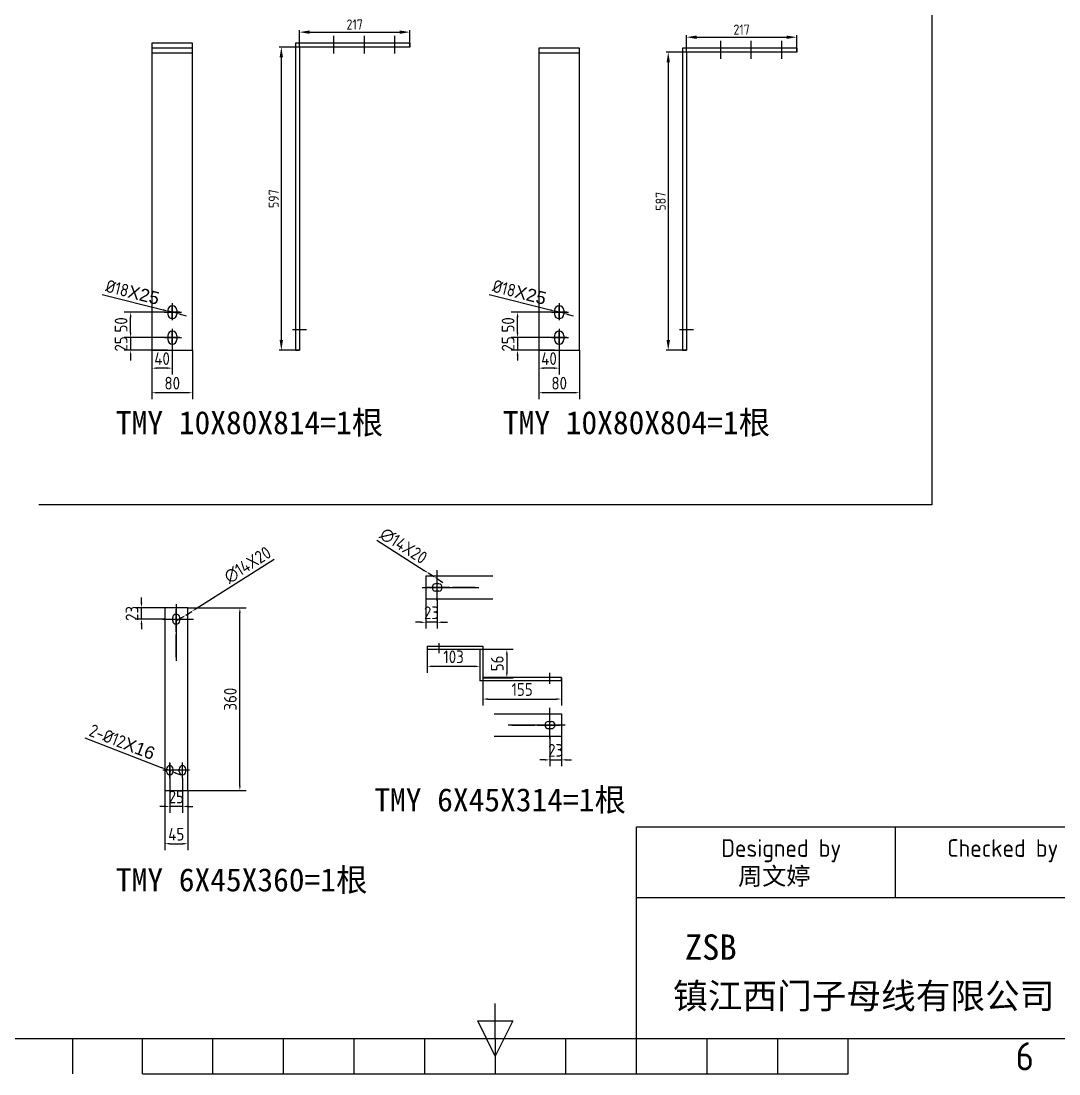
# Model space of a CAD drawing. Extents: x 619634 to 631942, y -3666 to 10046.
# Drawn here: x 621061 to 623105, y 5987 to 8060 of the extents above; entities that cross this region are included whole.
import ezdxf
from ezdxf.enums import TextEntityAlignment as Align

# ---------------------------------------------------------------- set-up
doc = ezdxf.new("R2010")
doc.units = 0
doc.header["$LTSCALE"] = 1000
doc.header["$MEASUREMENT"] = 0
doc.header["$PDMODE"] = 35
doc.layers.get('0').update_dxf_attribs({"linetype": 'CONTINUOUS'})
doc.layers.get('Defpoints').update_dxf_attribs({"linetype": 'CONTINUOUS'})
for name, color, linetype in [('1-文字1', 7, 'CONTINUOUS'), ('FRAME025', 7, 'CONTINUOUS'), ('FRAME050', 6, 'CONTINUOUS'), ('FRAME070', 5, 'CONTINUOUS'), ('标注', 3, 'CONTINUOUS')]:
    doc.layers.add(name, color=color, linetype=linetype)
doc.styles.add('ISOCP', font='isocp.shx')
doc.styles.get("Standard").update_dxf_attribs({"font": 'GBENOR', "bigfont": 'GBCBIG'})
doc.styles.add('STYLE2', font='', dxfattribs={"height": 7})
doc.styles.get('STYLE2').set_extended_font_data('SimSun')
doc.dimstyles.new('ISO-25', dxfattribs={"dimtxt": 2.5, "dimasz": 2.5, "dimexe": 1.25, "dimexo": 0.625, "dimtad": 1, "dimtxsty": 'Standard', "dimcen": 2.5, "dimadec": 0, "dimazin": 0, "dimtfac": 1, "dimtmove": 0, "dimatfit": 3, "dimfxl": 1, "dimarcsym": 0})
doc.dimstyles.get("Standard").update_dxf_attribs({"dimscale": 100, "dimtxt": 3.5, "dimasz": 3.5, "dimexe": 0, "dimexo": 0, "dimgap": 0.2, "dimtad": 1, "dimdec": 0, "dimzin": 0, "dimdsep": 46, "dimtxsty": 'Standard', "dimcen": 0.09, "dimclrd": 3, "dimclre": 3, "dimclrt": 3, "dimadec": 0, "dimazin": 0, "dimtfac": 1, "dimtdec": 0, "dimtmove": 2, "dimatfit": 3, "dimfxl": 1, "dimtolj": 1, "dimtzin": 0, "dimarcsym": 0})
doc.dimstyles.new('STANDARD$0', dxfattribs={"dimtxt": 5, "dimasz": 5, "dimexe": 2.5, "dimexo": 0, "dimgap": 1.25, "dimtad": 1, "dimdec": 0, "dimzin": 0, "dimdsep": 46, "dimtxsty": 'Standard', "dimcen": 0, "dimadec": 0, "dimazin": 0, "dimtfac": 0.514286, "dimtdec": 0, "dimtix": 1, "dimtmove": 0, "dimatfit": 3, "dimfxl": 1, "dimtolj": 1, "dimtzin": 0, "dimarcsym": 0})

# ---------------------------------------------------------------- blocks, each defined once
blk = doc.blocks.new('*D880')
at = {"layer": 'Defpoints', "color": 0}
for p in [(621826.6, 8038.7), (621609.6, 8009.3), (621826.6, 8009.3)]:
    blk.add_point(p, dxfattribs=at)
at = {"layer": '标注', "color": 0, "lineweight": -2}
for p, q in [((621609.6, 8009.3), (621609.6, 8042.7)), ((621629.6, 8038.7), (621806.6, 8038.7)), ((621826.6, 8009.3), (621826.6, 8042.7))]:
    blk.add_line(p, q, dxfattribs=at)
at = {"layer": '标注', "color": 0}
for points in [[(621629.6, 8042), (621629.6, 8035.3), (621609.6, 8038.7)], [(621806.6, 8042), (621806.6, 8035.3), (621826.6, 8038.7)]]:
    blk.add_solid(points, dxfattribs=at)
at = {"layer": '标注', "color": 0, "insert": (621718.1, 8053.7), "char_height": 20, "attachment_point": 5}
blk.add_mtext('217', dxfattribs=at)
blk = doc.blocks.new('*D881')
at = {"layer": 'Defpoints', "color": 0}
for p in [(621609.6, 8009.3), (621573.7, 7412.3), (621609.6, 7412.3)]:
    blk.add_point(p, dxfattribs=at)
at = {"layer": '标注', "color": 0, "lineweight": -2}
for p, q in [((621609.6, 8009.3), (621569.7, 8009.3)), ((621573.7, 7989.3), (621573.7, 7432.3)), ((621609.6, 7412.3), (621569.7, 7412.3))]:
    blk.add_line(p, q, dxfattribs=at)
at = {"layer": '标注', "color": 0}
for points in [[(621570.4, 7989.3), (621577, 7989.3), (621573.7, 8009.3)], [(621570.4, 7432.3), (621577, 7432.3), (621573.7, 7412.3)]]:
    blk.add_solid(points, dxfattribs=at)
at = {"layer": '标注', "color": 0, "insert": (621558.7, 7710.8), "char_height": 20, "attachment_point": 5, "rotation": 90}
blk.add_mtext('597', dxfattribs=at)
blk = doc.blocks.new('*D887')
at = {"layer": 'Defpoints', "color": 0}
for p in [(621350.8, 7489.4), (621367.2, 7485.2)]:
    blk.add_point(p, dxfattribs=at)
at = {"layer": '标注', "color": 0, "lineweight": -2}
for p, q in [((621220.9, 7522), (621341.1, 7491.8)), ((621367.2, 7485.2), (621350.8, 7489.4)), ((621376.9, 7482.8), (621386.6, 7480.3))]:
    blk.add_line(p, q, dxfattribs=at)
at = {"layer": '标注', "color": 0}
for points in [[(621341.5, 7493.4), (621340.7, 7490.2), (621350.8, 7489.4)], [(621377.3, 7484.4), (621376.5, 7481.1), (621367.2, 7485.2)]]:
    blk.add_solid(points, dxfattribs=at)
at = {"layer": '标注', "color": 0, "insert": (621280.8, 7526.6), "char_height": 25, "attachment_point": 5, "rotation": 345.8641}
blk.add_mtext('\\A1;%%c18{\\fArial|b0|i0|c0|p32;X25}', dxfattribs=at)
blk = doc.blocks.new('*D888')
at = {"layer": 'Defpoints', "color": 0}
for p in [(621277, 7487.3), (621359, 7487.3), (621355.5, 7437.3)]:
    blk.add_point(p, dxfattribs=at)
at = {"layer": '标注', "color": 0, "lineweight": -2}
for p, q in [((621359, 7487.3), (621264.5, 7487.3)), ((621277, 7447.3), (621277, 7477.3)), ((621355.5, 7437.3), (621264.5, 7437.3))]:
    blk.add_line(p, q, dxfattribs=at)
at = {"layer": '标注', "color": 0}
for points in [[(621275.3, 7477.3), (621278.7, 7477.3), (621277, 7487.3)], [(621275.3, 7447.3), (621278.7, 7447.3), (621277, 7437.3)]]:
    blk.add_solid(points, dxfattribs=at)
at = {"layer": '标注', "color": 0, "insert": (621258.2, 7462.3), "char_height": 25, "attachment_point": 5, "rotation": 90}
blk.add_mtext('\\A1;50', dxfattribs=at)
blk = doc.blocks.new('*D889')
at = {"layer": 'Defpoints', "color": 0}
for p in [(621349.7, 7437.3), (621277, 7412.3), (621349.7, 7412.3)]:
    blk.add_point(p, dxfattribs=at)
at = {"layer": '标注', "color": 0, "lineweight": -2}
for p, q in [((621277, 7447.3), (621277, 7457.3)), ((621349.7, 7437.3), (621264.5, 7437.3)), ((621277, 7437.3), (621277, 7412.3)), ((621349.7, 7412.3), (621264.5, 7412.3)), ((621277, 7402.3), (621277, 7392.3))]:
    blk.add_line(p, q, dxfattribs=at)
at = {"layer": '标注', "color": 0}
for points in [[(621275.3, 7447.3), (621278.7, 7447.3), (621277, 7437.3)], [(621275.3, 7402.3), (621278.7, 7402.3), (621277, 7412.3)]]:
    blk.add_solid(points, dxfattribs=at)
at = {"layer": '标注', "color": 0, "insert": (621258.2, 7424.8), "char_height": 25, "attachment_point": 5, "rotation": 90}
blk.add_mtext('\\A1;25', dxfattribs=at)
blk = doc.blocks.new('*D890')
at = {"layer": 'Defpoints', "color": 0}
for p in [(621319, 7412.3), (621399, 7412.3), (621319, 7328.8)]:
    blk.add_point(p, dxfattribs=at)
at = {"layer": '标注', "color": 0, "lineweight": -2}
for p, q in [((621319, 7412.3), (621319, 7316.3)), ((621399, 7412.3), (621399, 7316.3)), ((621389, 7328.8), (621329, 7328.8))]:
    blk.add_line(p, q, dxfattribs=at)
at = {"layer": '标注', "color": 0}
for points in [[(621329, 7330.4), (621329, 7327.1), (621319, 7328.8)], [(621389, 7330.4), (621389, 7327.1), (621399, 7328.8)]]:
    blk.add_solid(points, dxfattribs=at)
at = {"layer": '标注', "color": 0, "insert": (621359, 7347.5), "char_height": 25, "attachment_point": 5}
blk.add_mtext('\\A1;80', dxfattribs=at)
blk = doc.blocks.new('*D891')
at = {"layer": 'Defpoints', "color": 0}
for p in [(621319, 7422.3), (621359, 7422.3), (621319, 7377.1)]:
    blk.add_point(p, dxfattribs=at)
at = {"layer": '标注', "color": 0, "lineweight": -2}
for p, q in [((621319, 7422.3), (621319, 7364.6)), ((621359, 7422.3), (621359, 7364.6)), ((621349, 7377.1), (621329, 7377.1))]:
    blk.add_line(p, q, dxfattribs=at)
at = {"layer": '标注', "color": 0}
for points in [[(621329, 7378.8), (621329, 7375.5), (621319, 7377.1)], [(621349, 7378.8), (621349, 7375.5), (621359, 7377.1)]]:
    blk.add_solid(points, dxfattribs=at)
at = {"layer": '标注', "color": 0, "insert": (621339, 7395.9), "char_height": 25, "attachment_point": 5}
blk.add_mtext('\\A1;40', dxfattribs=at)
blk = doc.blocks.new('*D894')
at = {"layer": 'Defpoints', "color": 0}
for p in [(622588.4, 8028.7), (622371.4, 7999.3), (622588.4, 7999.3)]:
    blk.add_point(p, dxfattribs=at)
at = {"layer": '标注', "color": 0, "lineweight": -2}
for p, q in [((622371.4, 7999.3), (622371.4, 8032.7)), ((622391.4, 8028.7), (622568.4, 8028.7)), ((622588.4, 7999.3), (622588.4, 8032.7))]:
    blk.add_line(p, q, dxfattribs=at)
at = {"layer": '标注', "color": 0}
for points in [[(622391.4, 8032), (622391.4, 8025.3), (622371.4, 8028.7)], [(622568.4, 8032), (622568.4, 8025.3), (622588.4, 8028.7)]]:
    blk.add_solid(points, dxfattribs=at)
at = {"layer": '标注', "color": 0, "insert": (622479.9, 8043.7), "char_height": 20, "attachment_point": 5}
blk.add_mtext('217', dxfattribs=at)
blk = doc.blocks.new('*D895')
at = {"layer": 'Defpoints', "color": 0}
for p in [(622371.4, 7999.3), (622335.5, 7412.3), (622371.4, 7412.3)]:
    blk.add_point(p, dxfattribs=at)
at = {"layer": '标注', "color": 0, "lineweight": -2}
for p, q in [((622371.4, 7999.3), (622331.5, 7999.3)), ((622335.5, 7979.3), (622335.5, 7432.3)), ((622371.4, 7412.3), (622331.5, 7412.3))]:
    blk.add_line(p, q, dxfattribs=at)
at = {"layer": '标注', "color": 0}
for points in [[(622332.2, 7979.3), (622338.8, 7979.3), (622335.5, 7999.3)], [(622332.2, 7432.3), (622338.8, 7432.3), (622335.5, 7412.3)]]:
    blk.add_solid(points, dxfattribs=at)
at = {"layer": '标注', "color": 0, "insert": (622320.5, 7705.8), "char_height": 20, "attachment_point": 5, "rotation": 90}
blk.add_mtext('587', dxfattribs=at)
blk = doc.blocks.new('*D901')
at = {"layer": 'Defpoints', "color": 0}
for p in [(622112.6, 7489.4), (622129.1, 7485.2)]:
    blk.add_point(p, dxfattribs=at)
at = {"layer": '标注', "color": 0, "lineweight": -2}
for p, q in [((621982.8, 7522), (622102.9, 7491.8)), ((622129.1, 7485.2), (622112.6, 7489.4)), ((622138.7, 7482.8), (622148.4, 7480.3))]:
    blk.add_line(p, q, dxfattribs=at)
at = {"layer": '标注', "color": 0}
for points in [[(622103.3, 7493.4), (622102.5, 7490.2), (622112.6, 7489.4)], [(622139.2, 7484.4), (622138.3, 7481.1), (622129.1, 7485.2)]]:
    blk.add_solid(points, dxfattribs=at)
at = {"layer": '标注', "color": 0, "insert": (622042.6, 7526.6), "char_height": 25, "attachment_point": 5, "rotation": 345.8641}
blk.add_mtext('\\A1;%%c18{\\fArial|b0|i0|c0|p32;X25}', dxfattribs=at)
blk = doc.blocks.new('*D902')
at = {"layer": 'Defpoints', "color": 0}
for p in [(622038.8, 7487.3), (622120.8, 7487.3), (622117.3, 7437.3)]:
    blk.add_point(p, dxfattribs=at)
at = {"layer": '标注', "color": 0, "lineweight": -2}
for p, q in [((622120.8, 7487.3), (622026.3, 7487.3)), ((622038.8, 7447.3), (622038.8, 7477.3)), ((622117.3, 7437.3), (622026.3, 7437.3))]:
    blk.add_line(p, q, dxfattribs=at)
at = {"layer": '标注', "color": 0}
for points in [[(622037.1, 7477.3), (622040.5, 7477.3), (622038.8, 7487.3)], [(622037.1, 7447.3), (622040.5, 7447.3), (622038.8, 7437.3)]]:
    blk.add_solid(points, dxfattribs=at)
at = {"layer": '标注', "color": 0, "insert": (622020.1, 7462.3), "char_height": 25, "attachment_point": 5, "rotation": 90}
blk.add_mtext('\\A1;50', dxfattribs=at)
blk = doc.blocks.new('*D903')
at = {"layer": 'Defpoints', "color": 0}
for p in [(622111.5, 7437.3), (622038.8, 7412.3), (622111.5, 7412.3)]:
    blk.add_point(p, dxfattribs=at)
at = {"layer": '标注', "color": 0, "lineweight": -2}
for p, q in [((622038.8, 7447.3), (622038.8, 7457.3)), ((622111.5, 7437.3), (622026.3, 7437.3)), ((622038.8, 7437.3), (622038.8, 7412.3)), ((622111.5, 7412.3), (622026.3, 7412.3)), ((622038.8, 7402.3), (622038.8, 7392.3))]:
    blk.add_line(p, q, dxfattribs=at)
at = {"layer": '标注', "color": 0}
for points in [[(622037.1, 7447.3), (622040.5, 7447.3), (622038.8, 7437.3)], [(622037.1, 7402.3), (622040.5, 7402.3), (622038.8, 7412.3)]]:
    blk.add_solid(points, dxfattribs=at)
at = {"layer": '标注', "color": 0, "insert": (622020.1, 7424.8), "char_height": 25, "attachment_point": 5, "rotation": 90}
blk.add_mtext('\\A1;25', dxfattribs=at)
blk = doc.blocks.new('*D904')
at = {"layer": 'Defpoints', "color": 0}
for p in [(622080.8, 7412.3), (622160.8, 7412.3), (622080.8, 7328.8)]:
    blk.add_point(p, dxfattribs=at)
at = {"layer": '标注', "color": 0, "lineweight": -2}
for p, q in [((622080.8, 7412.3), (622080.8, 7316.3)), ((622160.8, 7412.3), (622160.8, 7316.3)), ((622150.8, 7328.8), (622090.8, 7328.8))]:
    blk.add_line(p, q, dxfattribs=at)
at = {"layer": '标注', "color": 0}
for points in [[(622090.8, 7330.4), (622090.8, 7327.1), (622080.8, 7328.8)], [(622150.8, 7330.4), (622150.8, 7327.1), (622160.8, 7328.8)]]:
    blk.add_solid(points, dxfattribs=at)
at = {"layer": '标注', "color": 0, "insert": (622120.8, 7347.5), "char_height": 25, "attachment_point": 5}
blk.add_mtext('\\A1;80', dxfattribs=at)
blk = doc.blocks.new('*D905')
at = {"layer": 'Defpoints', "color": 0}
for p in [(622080.8, 7422.3), (622120.8, 7422.3), (622080.8, 7377.1)]:
    blk.add_point(p, dxfattribs=at)
at = {"layer": '标注', "color": 0, "lineweight": -2}
for p, q in [((622080.8, 7422.3), (622080.8, 7364.6)), ((622120.8, 7422.3), (622120.8, 7364.6)), ((622110.8, 7377.1), (622090.8, 7377.1))]:
    blk.add_line(p, q, dxfattribs=at)
at = {"layer": '标注', "color": 0}
for points in [[(622090.8, 7378.8), (622090.8, 7375.5), (622080.8, 7377.1)], [(622110.8, 7378.8), (622110.8, 7375.5), (622120.8, 7377.1)]]:
    blk.add_solid(points, dxfattribs=at)
at = {"layer": '标注', "color": 0, "insert": (622100.8, 7395.9), "char_height": 25, "attachment_point": 5}
blk.add_mtext('\\A1;40', dxfattribs=at)
blk = doc.blocks.new('*D1084')
at = {"layer": 'Defpoints', "color": 0}
for p in [(621354.4, 6569.8), (621379.4, 6569.8), (621354.4, 6514.1)]:
    blk.add_point(p, dxfattribs=at)
at = {"layer": '标注', "color": 0, "lineweight": -2}
for p, q in [((621354.4, 6569.8), (621354.4, 6501.6)), ((621379.4, 6569.8), (621379.4, 6501.6)), ((621344.4, 6514.1), (621334.4, 6514.1)), ((621379.4, 6514.1), (621354.4, 6514.1)), ((621389.4, 6514.1), (621399.4, 6514.1))]:
    blk.add_line(p, q, dxfattribs=at)
at = {"layer": '标注', "color": 0}
for points in [[(621344.4, 6515.8), (621344.4, 6512.5), (621354.4, 6514.1)], [(621389.4, 6515.8), (621389.4, 6512.5), (621379.4, 6514.1)]]:
    blk.add_solid(points, dxfattribs=at)
at = {"layer": '标注', "color": 0, "insert": (621366.9, 6532.9), "char_height": 25, "attachment_point": 5}
blk.add_mtext('\\A1;25', dxfattribs=at)
blk = doc.blocks.new('*D837')
at = {"layer": 'Defpoints', "color": 0}
for p in [(621346.7, 6587.4), (621357, 6583.4)]:
    blk.add_point(p, dxfattribs=at)
at = {"layer": '标注', "color": 0, "lineweight": -2}
for p, q in [((621186.6, 6649.3), (621337.4, 6591)), ((621357, 6583.4), (621346.7, 6587.4)), ((621366.3, 6579.8), (621375.6, 6576.2))]:
    blk.add_line(p, q, dxfattribs=at)
at = {"layer": '标注', "color": 0}
for points in [[(621338, 6592.5), (621336.8, 6589.4), (621346.7, 6587.4)], [(621366.9, 6581.3), (621365.7, 6578.2), (621357, 6583.4)]]:
    blk.add_solid(points, dxfattribs=at)
at = {"layer": '标注', "color": 0, "insert": (621260.3, 6641.2), "char_height": 25, "attachment_point": 5, "rotation": 338.8444}
blk.add_mtext('\\A1;2-%%c12{\\fArial|b0|i0|c0|p32;X16}', dxfattribs=at)
blk = doc.blocks.new('*D838')
at = {"layer": 'Defpoints', "color": 0}
for p in [(621385.6, 6890.7), (621397.4, 6898.2)]:
    blk.add_point(p, dxfattribs=at)
at = {"layer": '标注', "color": 0, "lineweight": -2}
for p, q in [((621559.7, 7000.5), (621405.9, 6903.5)), ((621377.1, 6885.4), (621368.6, 6880.1)), ((621385.6, 6890.7), (621397.4, 6898.2))]:
    blk.add_line(p, q, dxfattribs=at)
at = {"layer": '标注', "color": 0}
for points in [[(621405, 6904.9), (621406.7, 6902.1), (621397.4, 6898.2)], [(621376.2, 6886.8), (621378, 6884), (621385.6, 6890.7)]]:
    blk.add_solid(points, dxfattribs=at)
at = {"layer": '标注', "color": 0, "insert": (621507.4, 6989.7), "char_height": 25, "attachment_point": 5, "rotation": 32.2215}
blk.add_mtext('\\A1;∅14X20', dxfattribs=at)
blk = doc.blocks.new('*D839')
at = {"layer": 'Defpoints', "color": 0}
for p in [(621389.4, 6905.4), (621492.1, 6905.4), (621389.4, 6545.4)]:
    blk.add_point(p, dxfattribs=at)
at = {"layer": '标注', "color": 0, "lineweight": -2}
for p, q in [((621389.4, 6905.4), (621504.6, 6905.4)), ((621492.1, 6555.4), (621492.1, 6895.4)), ((621389.4, 6545.4), (621504.6, 6545.4))]:
    blk.add_line(p, q, dxfattribs=at)
at = {"layer": '标注', "color": 0}
for points in [[(621490.4, 6895.4), (621493.7, 6895.4), (621492.1, 6905.4)], [(621490.4, 6555.4), (621493.7, 6555.4), (621492.1, 6545.4)]]:
    blk.add_solid(points, dxfattribs=at)
at = {"layer": '标注', "color": 0, "insert": (621473.3, 6725.4), "char_height": 25, "attachment_point": 5, "rotation": 90}
blk.add_mtext('\\A1;360', dxfattribs=at)
blk = doc.blocks.new('*D840')
at = {"layer": 'Defpoints', "color": 0}
for p in [(621344.4, 6545.4), (621389.4, 6545.4), (621389.4, 6440.8)]:
    blk.add_point(p, dxfattribs=at)
at = {"layer": '标注', "color": 0, "lineweight": -2}
for p, q in [((621344.4, 6545.4), (621344.4, 6428.3)), ((621389.4, 6545.4), (621389.4, 6428.3)), ((621354.4, 6440.8), (621379.4, 6440.8))]:
    blk.add_line(p, q, dxfattribs=at)
at = {"layer": '标注', "color": 0}
for points in [[(621354.4, 6442.5), (621354.4, 6439.1), (621344.4, 6440.8)], [(621379.4, 6442.5), (621379.4, 6439.1), (621389.4, 6440.8)]]:
    blk.add_solid(points, dxfattribs=at)
at = {"layer": '标注', "color": 0, "insert": (621366.9, 6459.5), "char_height": 25, "attachment_point": 5}
blk.add_mtext('\\A1;45', dxfattribs=at)
blk = doc.blocks.new('*D841')
at = {"layer": 'Defpoints', "color": 0}
for p in [(621298.4, 6905.4), (621344.4, 6905.4), (621344.4, 6882.9)]:
    blk.add_point(p, dxfattribs=at)
at = {"layer": '标注', "color": 0, "lineweight": -2}
for p, q in [((621298.4, 6915.4), (621298.4, 6925.4)), ((621344.4, 6905.4), (621285.9, 6905.4)), ((621298.4, 6882.9), (621298.4, 6905.4)), ((621344.4, 6882.9), (621285.9, 6882.9)), ((621298.4, 6872.9), (621298.4, 6862.9))]:
    blk.add_line(p, q, dxfattribs=at)
at = {"layer": '标注', "color": 0}
for points in [[(621296.7, 6915.4), (621300.1, 6915.4), (621298.4, 6905.4)], [(621296.7, 6872.9), (621300.1, 6872.9), (621298.4, 6882.9)]]:
    blk.add_solid(points, dxfattribs=at)
at = {"layer": '标注', "color": 0, "insert": (621279.6, 6894.1), "char_height": 25, "attachment_point": 5, "rotation": 90}
blk.add_mtext('\\A1;23', dxfattribs=at)
blk = doc.blocks.new('*D1070')
at = {"layer": 'Defpoints', "color": 0}
for p in [(621863.1, 6973.6), (621874.9, 6966.1)]:
    blk.add_point(p, dxfattribs=at)
at = {"layer": '标注', "color": 0, "lineweight": -2}
for p, q in [((621762, 7038.4), (621854.7, 6979)), ((621874.9, 6966.1), (621863.1, 6973.6)), ((621883.3, 6960.7), (621891.7, 6955.3))]:
    blk.add_line(p, q, dxfattribs=at)
at = {"layer": '标注', "color": 0}
for points in [[(621855.6, 6980.4), (621853.8, 6977.6), (621863.1, 6973.6)], [(621884.2, 6962.1), (621882.4, 6959.3), (621874.9, 6966.1)]]:
    blk.add_solid(points, dxfattribs=at)
at = {"layer": '标注', "color": 0, "insert": (621814.3, 7027.2), "char_height": 25, "attachment_point": 5, "rotation": 327.3507}
blk.add_mtext('\\A1;∅14X20', dxfattribs=at)
blk = doc.blocks.new('*D1071')
at = {"layer": 'Defpoints', "color": 0}
for p in [(621858.1, 6922.7), (621880.6, 6922.7), (621858.1, 6876.8)]:
    blk.add_point(p, dxfattribs=at)
at = {"layer": '标注', "color": 0, "lineweight": -2}
for p, q in [((621858.1, 6922.7), (621858.1, 6864.3)), ((621880.6, 6922.7), (621880.6, 6864.3)), ((621848.1, 6876.8), (621838.1, 6876.8)), ((621880.6, 6876.8), (621858.1, 6876.8)), ((621890.6, 6876.8), (621900.6, 6876.8))]:
    blk.add_line(p, q, dxfattribs=at)
at = {"layer": '标注', "color": 0}
for points in [[(621848.1, 6878.4), (621848.1, 6875.1), (621858.1, 6876.8)], [(621890.6, 6878.4), (621890.6, 6875.1), (621880.6, 6876.8)]]:
    blk.add_solid(points, dxfattribs=at)
at = {"layer": '标注', "color": 0, "insert": (621869.3, 6895.5), "char_height": 25, "attachment_point": 5}
blk.add_mtext('\\A1;23', dxfattribs=at)
blk = doc.blocks.new('*D1072')
at = {"layer": 'Defpoints', "color": 0}
for p in [(622102.6, 6651.8), (622125.1, 6651.8), (622125.1, 6605.9)]:
    blk.add_point(p, dxfattribs=at)
at = {"layer": '标注', "color": 0, "lineweight": -2}
for p, q in [((622102.6, 6651.8), (622102.6, 6593.4)), ((622125.1, 6651.8), (622125.1, 6593.4)), ((622092.6, 6605.9), (622082.6, 6605.9)), ((622102.6, 6605.9), (622125.1, 6605.9)), ((622135.1, 6605.9), (622145.1, 6605.9))]:
    blk.add_line(p, q, dxfattribs=at)
at = {"layer": '标注', "color": 0}
for points in [[(622092.6, 6607.5), (622092.6, 6604.2), (622102.6, 6605.9)], [(622135.1, 6607.5), (622135.1, 6604.2), (622125.1, 6605.9)]]:
    blk.add_solid(points, dxfattribs=at)
at = {"layer": '标注', "color": 0, "insert": (622113.8, 6624.6), "char_height": 25, "attachment_point": 5}
blk.add_mtext('\\A1;23', dxfattribs=at)
blk = doc.blocks.new('*D1073')
at = {"layer": 'Defpoints', "color": 0}
for p in [(621861.1, 6823.7), (621964.5, 6823.7), (621861.1, 6790)]:
    blk.add_point(p, dxfattribs=at)
at = {"layer": '标注', "color": 0, "lineweight": -2}
for p, q in [((621861.1, 6823.7), (621861.1, 6777.5)), ((621964.5, 6823.7), (621964.5, 6777.5)), ((621954.5, 6790), (621871.1, 6790))]:
    blk.add_line(p, q, dxfattribs=at)
at = {"layer": '标注', "color": 0}
for points in [[(621871.1, 6791.7), (621871.1, 6788.3), (621861.1, 6790)], [(621954.5, 6791.7), (621954.5, 6788.3), (621964.5, 6790)]]:
    blk.add_solid(points, dxfattribs=at)
at = {"layer": '标注', "color": 0, "insert": (621912.8, 6808.8), "char_height": 25, "attachment_point": 5}
blk.add_mtext('\\A1;103', dxfattribs=at)
blk = doc.blocks.new('*D1074')
at = {"layer": 'Defpoints', "color": 0}
for p in [(621964.5, 6823.7), (621970.5, 6767.7), (622017.7, 6767.7)]:
    blk.add_point(p, dxfattribs=at)
at = {"layer": '标注', "color": 0, "lineweight": -2}
for p, q in [((621964.5, 6823.7), (622030.2, 6823.7)), ((622017.7, 6813.7), (622017.7, 6777.7)), ((621970.5, 6767.7), (622030.2, 6767.7))]:
    blk.add_line(p, q, dxfattribs=at)
at = {"layer": '标注', "color": 0}
for points in [[(622016, 6813.7), (622019.3, 6813.7), (622017.7, 6823.7)], [(622016, 6777.7), (622019.3, 6777.7), (622017.7, 6767.7)]]:
    blk.add_solid(points, dxfattribs=at)
at = {"layer": '标注', "color": 0, "insert": (621998.9, 6795.7), "char_height": 25, "attachment_point": 5, "rotation": 90}
blk.add_mtext('\\A1;56', dxfattribs=at)
blk = doc.blocks.new('*D1075')
at = {"layer": 'Defpoints', "color": 0}
for p in [(621970.5, 6774.3), (622125.1, 6767.7), (622125.1, 6725.6)]:
    blk.add_point(p, dxfattribs=at)
at = {"layer": '标注', "color": 0, "lineweight": -2}
for p, q in [((621970.5, 6774.3), (621970.5, 6713.1)), ((622125.1, 6767.7), (622125.1, 6713.1)), ((621980.5, 6725.6), (622115.1, 6725.6))]:
    blk.add_line(p, q, dxfattribs=at)
at = {"layer": '标注', "color": 0}
for points in [[(621980.5, 6727.3), (621980.5, 6723.9), (621970.5, 6725.6)], [(622115.1, 6727.3), (622115.1, 6723.9), (622125.1, 6725.6)]]:
    blk.add_solid(points, dxfattribs=at)
at = {"layer": '标注', "color": 0, "insert": (622047.8, 6744.4), "char_height": 25, "attachment_point": 5}
blk.add_mtext('\\A1;155', dxfattribs=at)

msp = doc.modelspace()

# ---------------------------------------------------------------- linework, layer by layer
at = {"layer": '1-文字1', "color": 220}
for p, q in [((622854.644, 8900.438), (622854.644, 7108.286)), ((622854.644, 7108.286), (621095.982, 7108.286))]:
    msp.add_line(p, q, dxfattribs=at)
at = {"layer": 'FRAME050'}
for p, q in [((621995.045, 6056.996), (621995.045, 6126.494)), ((621960.296, 6091.745), (622029.794, 6091.745)), ((621995.045, 6022.247), (621960.296, 6091.745)), ((622029.794, 6091.745), (621995.045, 6022.247)), ((621163.311, 5987.498), (621163.311, 6056.996)), ((621300.065, 5987.498), (621300.065, 6056.996)), ((621439.061, 5987.498), (621439.061, 6056.996)), ((621578.057, 5987.498), (621578.057, 6056.996)), ((621717.053, 5987.498), (621717.053, 6056.996)), ((621856.049, 5987.498), (621856.049, 6056.996)), ((621995.045, 6056.996), (621995.045, 5987.498)), ((622134.041, 5987.498), (622134.041, 6056.996)), ((622273.037, 5987.498), (622273.037, 6056.996)), ((622412.033, 5987.498), (622412.033, 6056.996)), ((622551.029, 5987.498), (622551.029, 6056.996)), ((622690.025, 5987.498), (622690.025, 6056.996)), ((621300.065, 5987.498), (622690.025, 5987.498))]:
    msp.add_line(p, q, dxfattribs=at)
at = {"layer": 'FRAME070'}
for p, q in [((622273.037, 6056.996), (622273.037, 6473.984)), ((622273.037, 6473.984), (625087.206, 6473.984)), ((622782.743, 6334.988), (622782.743, 6473.984)), ((622273.037, 6334.988), (625087.206, 6334.988)), ((619773.351, 6056.996), (625087.206, 6056.996))]:
    msp.add_line(p, q, dxfattribs=at)
at = {"layer": '标注', "color": 0}
for p, q in [((621676.593, 8031.418), (621676.593, 7996.304)), ((621736.593, 8031.418), (621736.593, 7996.304)), ((621796.593, 8031.418), (621796.593, 7996.304)), ((621399, 8017.28), (621319, 8017.28)), ((621319, 8017.28), (621319, 7412.28)), ((621399, 8007.28), (621319, 8007.28)), ((621399, 7412.28), (621399, 8017.28)), ((621826.593, 8017.28), (621601.593, 8017.28)), ((621601.593, 8017.28), (621601.593, 7412.28)), ((621826.593, 8009.28), (621609.593, 8009.28)), ((621609.593, 8009.28), (621609.593, 7412.28)), ((621826.593, 8017.28), (621826.593, 8009.28)), ((622080.81, 8007.28), (622080.81, 7412.28)), ((622160.81, 8007.28), (622080.81, 8007.28)), ((622160.81, 7412.28), (622160.81, 8007.28)), ((622588.403, 8007.28), (622363.403, 8007.28)), ((622363.403, 8007.28), (622363.403, 7412.28)), ((622438.403, 8021.418), (622438.403, 7986.304)), ((622498.403, 8021.418), (622498.403, 7986.304)), ((622558.403, 8021.418), (622558.403, 7986.304)), ((622588.403, 8007.28), (622588.403, 7999.28)), ((621399, 7997.28), (621319, 7997.28)), ((622160.81, 7997.28), (622080.81, 7997.28)), ((622588.403, 7999.28), (622371.403, 7999.28)), ((622371.403, 7999.28), (622371.403, 7412.28)), ((621359, 7504.788), (621359, 7471.682)), ((622120.81, 7504.788), (622120.81, 7471.682)), ((621343.991, 7487.28), (621377.097, 7487.28)), ((621373.928, 7487.28), (621344.071, 7487.28)), ((621345.894, 7487.28), (621377.106, 7487.28)), ((621350, 7491.054), (621350, 7483.506)), ((621359, 7502.562), (621359, 7472.705)), ((621359, 7502.208), (621359, 7472.351)), ((621359, 7476.134), (621359, 7499.134)), ((621368, 7491.054), (621368, 7483.506)), ((622105.801, 7487.28), (622138.907, 7487.28)), ((622135.738, 7487.28), (622105.881, 7487.28)), ((622107.704, 7487.28), (622138.916, 7487.28)), ((622111.81, 7491.054), (622111.81, 7483.506)), ((622120.81, 7502.562), (622120.81, 7472.705)), ((622120.81, 7502.208), (622120.81, 7472.351)), ((622120.81, 7476.134), (622120.81, 7499.134)), ((622129.81, 7491.054), (622129.81, 7483.506)), ((621359, 7454.788), (621359, 7421.682)), ((621359, 7454.788), (621359, 7421.682)), ((621359, 7452.562), (621359, 7422.705)), ((621359, 7452.208), (621359, 7422.351)), ((621359, 7426.134), (621359, 7449.134)), ((621623.437, 7452.28), (621595.914, 7452.28)), ((621621.175, 7452.28), (621598.175, 7452.28)), ((622120.81, 7454.788), (622120.81, 7421.682)), ((622120.81, 7454.788), (622120.81, 7421.682)), ((622120.81, 7452.562), (622120.81, 7422.705)), ((622120.81, 7452.208), (622120.81, 7422.351)), ((622120.81, 7426.134), (622120.81, 7449.134)), ((622385.247, 7452.28), (622357.724, 7452.28)), ((622382.986, 7452.28), (622359.986, 7452.28)), ((621343.991, 7437.28), (621377.097, 7437.28)), ((621373.928, 7437.28), (621344.071, 7437.28)), ((621373.928, 7437.28), (621344.071, 7437.28)), ((621345.894, 7437.28), (621377.106, 7437.28)), ((621350, 7441.054), (621350, 7433.506)), ((621368, 7441.054), (621368, 7433.506)), ((622105.801, 7437.28), (622138.907, 7437.28)), ((622135.738, 7437.28), (622105.881, 7437.28)), ((622135.738, 7437.28), (622105.881, 7437.28)), ((622107.704, 7437.28), (622138.916, 7437.28)), ((622111.81, 7441.054), (622111.81, 7433.506)), ((622129.81, 7441.054), (622129.81, 7433.506)), ((621319, 7412.28), (621399, 7412.28)), ((621601.593, 7412.28), (621609.593, 7412.28)), ((622080.81, 7412.28), (622160.81, 7412.28)), ((622363.403, 7412.28), (622371.403, 7412.28)), ((621990.456, 6967.749), (621858.066, 6967.749)), ((621858.066, 6967.749), (621858.066, 6922.749)), ((621880.566, 6918.71), (621880.566, 6979.22)), ((621850.861, 6945.249), (621962.758, 6945.249)), ((621905.566, 6945.249), (621860.566, 6945.249)), ((621883.566, 6952.249), (621877.566, 6952.249)), ((621955.566, 6945.249), (621910.566, 6945.249)), ((621883.566, 6938.249), (621877.566, 6938.249)), ((621344.359, 6905.374), (621344.359, 6545.374)), ((621389.359, 6905.374), (621344.359, 6905.374)), ((621366.859, 6912.58), (621366.859, 6800.682)), ((621389.359, 6545.374), (621389.359, 6905.374)), ((621858.066, 6922.749), (621990.456, 6922.749)), ((621340.319, 6882.874), (621400.829, 6882.874)), ((621359.859, 6879.874), (621359.859, 6885.874)), ((621366.859, 6857.874), (621366.859, 6902.874)), ((621373.859, 6879.874), (621373.859, 6885.874)), ((621366.859, 6807.874), (621366.859, 6852.874)), ((621861.064, 6829.726), (621970.48, 6829.726)), ((621861.064, 6829.726), (621861.064, 6823.726)), ((621861.064, 6823.726), (621964.48, 6823.726)), ((621883.564, 6835.776), (621883.564, 6815.726)), ((621964.48, 6823.726), (621964.48, 6761.726)), ((621970.48, 6829.726), (621970.48, 6767.726)), ((622125.064, 6761.726), (621964.48, 6761.726)), ((622125.064, 6767.726), (621970.48, 6767.726)), ((622102.064, 6755.726), (622102.064, 6777.048)), ((622125.064, 6761.726), (622125.064, 6767.726)), ((621992.675, 6696.825), (622125.064, 6696.825)), ((622102.564, 6647.785), (622102.564, 6708.295)), ((622125.064, 6696.825), (622125.064, 6651.825)), ((622099.564, 6681.325), (622105.564, 6681.325)), ((622132.27, 6674.325), (622020.372, 6674.325)), ((622027.564, 6674.325), (622072.564, 6674.325)), ((622077.564, 6674.325), (622122.564, 6674.325)), ((622099.564, 6667.325), (622105.564, 6667.325)), ((622125.064, 6651.825), (621992.675, 6651.825)), ((621354.359, 6569.768), (621354.359, 6600.98)), ((621354.359, 6569.768), (621354.359, 6600.98)), ((621354.359, 6599.374), (621354.359, 6571.374)), ((621379.359, 6569.768), (621379.359, 6600.98)), ((621368.12, 6585.374), (621340.598, 6585.374)), ((621368.12, 6585.374), (621340.598, 6585.374)), ((621365.859, 6585.374), (621342.859, 6585.374)), ((621347.859, 6582.874), (621347.859, 6587.874)), ((621360.859, 6582.874), (621360.859, 6587.874)), ((621393.12, 6585.374), (621365.598, 6585.374)), ((621390.859, 6585.374), (621367.859, 6585.374)), ((621372.859, 6582.874), (621372.859, 6587.874)), ((621385.859, 6582.874), (621385.859, 6587.874)), ((621344.359, 6545.374), (621389.359, 6545.374))]:
    msp.add_line(p, q, dxfattribs=at)
for centre, radius, start, end in [((621359, 7491.054), 9, 0, 180), ((622120.81, 7491.054), 9, 0, 180), ((621359, 7483.506), 9, 180, 0), ((622120.81, 7483.506), 9, 180, 0), ((621359, 7441.054), 9, 0, 180), ((622120.81, 7441.054), 9, 0, 180), ((621359, 7433.506), 9, 180, 0), ((622120.81, 7433.506), 9, 180, 0), ((621877.566, 6945.249), 7, 90, 270), ((621883.566, 6945.249), 7, 270, 90), ((621366.859, 6885.874), 7, 0, 180), ((621366.859, 6879.874), 7, 180, 0), ((622099.564, 6674.325), 7, 90, 270), ((622105.564, 6674.325), 7, 270, 90), ((621354.359, 6587.874), 6.5, 360, 180), ((621379.359, 6587.874), 6.5, 360, 180), ((621354.359, 6582.874), 6.5, 180, 360), ((621379.359, 6582.874), 6.5, 180, 360)]:
    msp.add_arc(centre, radius, start, end, dxfattribs=at)

# ---------------------------------------------------------------- texts
at = {"color": 7, "style": 'STYLE2'}
msp.add_text('镇江西门子母线有限公司', height=50.03856, dxfattribs=at).set_placement((622344.999, 6116.089))
at = {"color": 7, "insert": (622368.179, 6262.255), "char_height": 50.0386, "width": 102.63377, "attachment_point": 1, "style": 'STYLE2'}
msp.add_mtext('ZSB', dxfattribs=at)
at = {"color": 7, "style": 'STYLE2'}
msp.add_attdef('周文婷', (622473.13, 6359.607), '', height=34.749, dxfattribs=at)
at = {"layer": '1-文字1', "color": 0, "style": 'STYLE2'}
for s, p in [('TMY 10X80X814=1根', (621248.095, 7247.103)), ('TMY 10X80X804=1根', (622009.905, 7247.103)), ('TMY 6X45X314=1根', (621756.879, 6504.541)), ('TMY 6X45X360=1根', (621248.095, 6346.968))]:
    msp.add_text(s, height=45.4896, dxfattribs=at).set_placement(p)
at = {"layer": 'FRAME025', "style": 'ISOCP'}
for s, p in [('Designed by', (622439.832, 6432.285)), ('Checked by', (622884.619, 6432.285))]:
    msp.add_text(s, height=34.749, dxfattribs=at).set_placement(p, align=Align.MIDDLE_LEFT)
at = {"layer": 'FRAME050', "style": 'ISOCP'}
msp.add_text('6', height=55.598, dxfattribs=at).set_placement((623037.515, 6022.247), align=Align.MIDDLE)

# ---------------------------------------------------------------- dimensions: what is measured, and where the dimension line sits
at = {"layer": '标注', "color": 0}
for base, p1, p2, dimstyle, override, picture, middle in [((621826.593, 8038.676), (621609.593, 8009.28), (621826.593, 8009.28), 'ISO-25', {"dimscale": 8, "dimexe": 0.5, "dimexo": 0, "dimdec": 0, "dimtdec": 0}, '*D880', (621718.093, 8053.676)), ((622588.403, 8028.676), (622371.403, 7999.28), (622588.403, 7999.28), 'ISO-25', {"dimscale": 8, "dimexe": 0.5, "dimexo": 0, "dimdec": 0, "dimtdec": 0}, '*D894', (622479.903, 8043.676)), ((621319, 7377.126), (621359, 7422.271), (621319, 7422.271), 'STANDARD$0', {"dimscale": 5, "dimasz": 2}, '*D891', (621339, 7395.876)), ((622080.81, 7377.126), (622120.81, 7422.271), (622080.81, 7422.271), 'STANDARD$0', {"dimscale": 5, "dimasz": 2}, '*D905', (622100.81, 7395.876)), ((621319, 7328.766), (621399, 7412.28), (621319, 7412.28), 'STANDARD$0', {"dimscale": 5, "dimasz": 2}, '*D890', (621359, 7347.516)), ((622080.81, 7328.766), (622160.81, 7412.28), (622080.81, 7412.28), 'STANDARD$0', {"dimscale": 5, "dimasz": 2}, '*D904', (622120.81, 7347.516)), ((621861.064, 6790.011), (621964.48, 6823.726), (621861.064, 6823.726), 'STANDARD$0', {"dimscale": 5, "dimasz": 2}, '*D1073', (621912.772, 6808.761)), ((622125.064, 6725.609), (621970.48, 6774.346), (622125.064, 6767.726), 'STANDARD$0', {"dimscale": 5, "dimasz": 2}, '*D1075', (622047.772, 6744.359)), ((622125.064105236, 6605.85352067), (622102.564105236, 6651.824763463), (622125.064105236, 6651.824763463), 'STANDARD$0', {"dimscale": 5, "dimasz": 2}, '*D1072', (622113.814105236, 6624.60352067)), ((621354.359, 6514.124), (621379.359, 6569.768), (621354.359, 6569.768), 'STANDARD$0', {"dimscale": 5, "dimasz": 2}, '*D1084', (621366.859, 6532.874)), ((621389.359, 6440.783), (621344.359, 6545.374), (621389.359, 6545.374), 'STANDARD$0', {"dimscale": 5, "dimasz": 2}, '*D840', (621366.859, 6459.533))]:
    dim = msp.add_linear_dim(base=base, p1=p1, p2=p2, dimstyle=dimstyle, override=override, dxfattribs=at)
    dim.commit()
    dim.dimension.update_dxf_attribs({"geometry": picture, "text_midpoint": middle})
for base, p1, p2, angle, dimstyle, override, picture, middle in [((621573.705, 7412.28), (621609.593, 8009.28), (621609.593, 7412.28), 90, 'ISO-25', {"dimscale": 8, "dimexe": 0.5, "dimexo": 0, "dimdec": 0, "dimtdec": 0}, '*D881', (621558.705, 7710.78)), ((622335.515, 7412.28), (622371.403, 7999.28), (622371.403, 7412.28), 90, 'ISO-25', {"dimscale": 8, "dimexe": 0.5, "dimexo": 0, "dimdec": 0, "dimtdec": 0}, '*D895', (622320.515, 7705.78)), ((621276.998, 7487.28), (621355.475, 7437.28), (621359, 7487.28), 90, 'STANDARD$0', {"dimscale": 5, "dimasz": 2}, '*D888', (621258.248, 7462.28)), ((622038.808, 7487.28), (622117.285, 7437.28), (622120.81, 7487.28), 90, 'STANDARD$0', {"dimscale": 5, "dimasz": 2}, '*D902', (622020.058, 7462.28)), ((621276.998, 7412.28), (621349.653, 7437.28), (621349.653, 7412.28), 90, 'STANDARD$0', {"dimscale": 5, "dimasz": 2}, '*D889', (621258.248, 7424.78)), ((622038.808, 7412.28), (622111.463, 7437.28), (622111.463, 7412.28), 90, 'STANDARD$0', {"dimscale": 5, "dimasz": 2}, '*D903', (622020.058, 7424.78)), ((621298.387667259, 6905.373981165), (621344.358910052, 6882.873981165), (621344.358910052, 6905.373981165), 90, 'STANDARD$0', {"dimscale": 5, "dimasz": 2}, '*D841', (621279.637667259, 6894.123981165)), ((621492.065, 6905.374), (621389.359, 6545.374), (621389.359, 6905.374), 90, 'STANDARD$0', {"dimscale": 5, "dimasz": 2}, '*D839', (621473.315, 6725.374)), ((621858.06646931, 6876.778187201), (621880.56646931, 6922.749429995), (621858.06646931, 6922.749429995), 180, 'STANDARD$0', {"dimscale": 5, "dimasz": 2}, '*D1071', (621869.31646931, 6895.528187201)), ((622017.655, 6767.726), (621964.48, 6823.726), (621970.48, 6767.726), 90, 'STANDARD$0', {"dimscale": 5, "dimasz": 2}, '*D1074', (621998.905, 6795.726))]:
    dim = msp.add_linear_dim(base=base, p1=p1, p2=p2, angle=angle, dimstyle=dimstyle, override=override, dxfattribs=at)
    dim.commit()
    dim.dimension.update_dxf_attribs({"geometry": picture, "text_midpoint": middle})
for p1, p2, text, picture, middle in [((621367.242, 7485.204), (621350.757, 7489.356), '%%c18{\\fArial|b0|i0|c0|p32;X25}', '*D887', (621280.796, 7526.583)), ((622129.052, 7485.204), (622112.567, 7489.356), '%%c18{\\fArial|b0|i0|c0|p32;X25}', '*D901', (622042.606, 7526.583)), ((621874.884, 6966.092), (621863.096, 6973.645), '<>X20', '*D1070', (621814.266, 7027.201))]:
    dim = msp.add_diameter_dim_2p(p1=p1, p2=p2, text=text, dimstyle='Standard', override={"dimscale": 5, "dimtxt": 5, "dimasz": 2, "dimexe": 2.5, "dimgap": 1.25, "dimcen": 0, "dimclrd": 0, "dimclre": 0, "dimclrt": 0, "dimtfac": 0.514286, "dimtix": 1, "dimtmove": 0}, dxfattribs=at)
    dim.commit()
    dim.dimension.update_dxf_attribs({"geometry": picture, "text_midpoint": middle})
for p1, p2, text, picture, middle in [((621385.556, 6890.718), (621397.4, 6898.183), '<>X20', '*D838', (621517.369, 6973.794)), ((621356.988, 6583.389), (621346.73, 6587.359), '2-%%c12{\\fArial|b0|i0|c0|p32;X16}', '*D837', (621253.452, 6623.456))]:
    dim = msp.add_diameter_dim_2p(p1=p1, p2=p2, text=text, dimstyle='Standard', override={"dimscale": 5, "dimtxt": 5, "dimasz": 2, "dimexe": 2.5, "dimgap": 1.25, "dimcen": 0, "dimclrd": 0, "dimclre": 0, "dimclrt": 0, "dimtfac": 0.514286, "dimtix": 1, "dimtmove": 0}, dxfattribs=at)
    dim.commit()
    dim.dimension.update_dxf_attribs({"geometry": picture, "text_midpoint": middle, "dimtype": 163})

doc.saveas('drawing.dxf')
